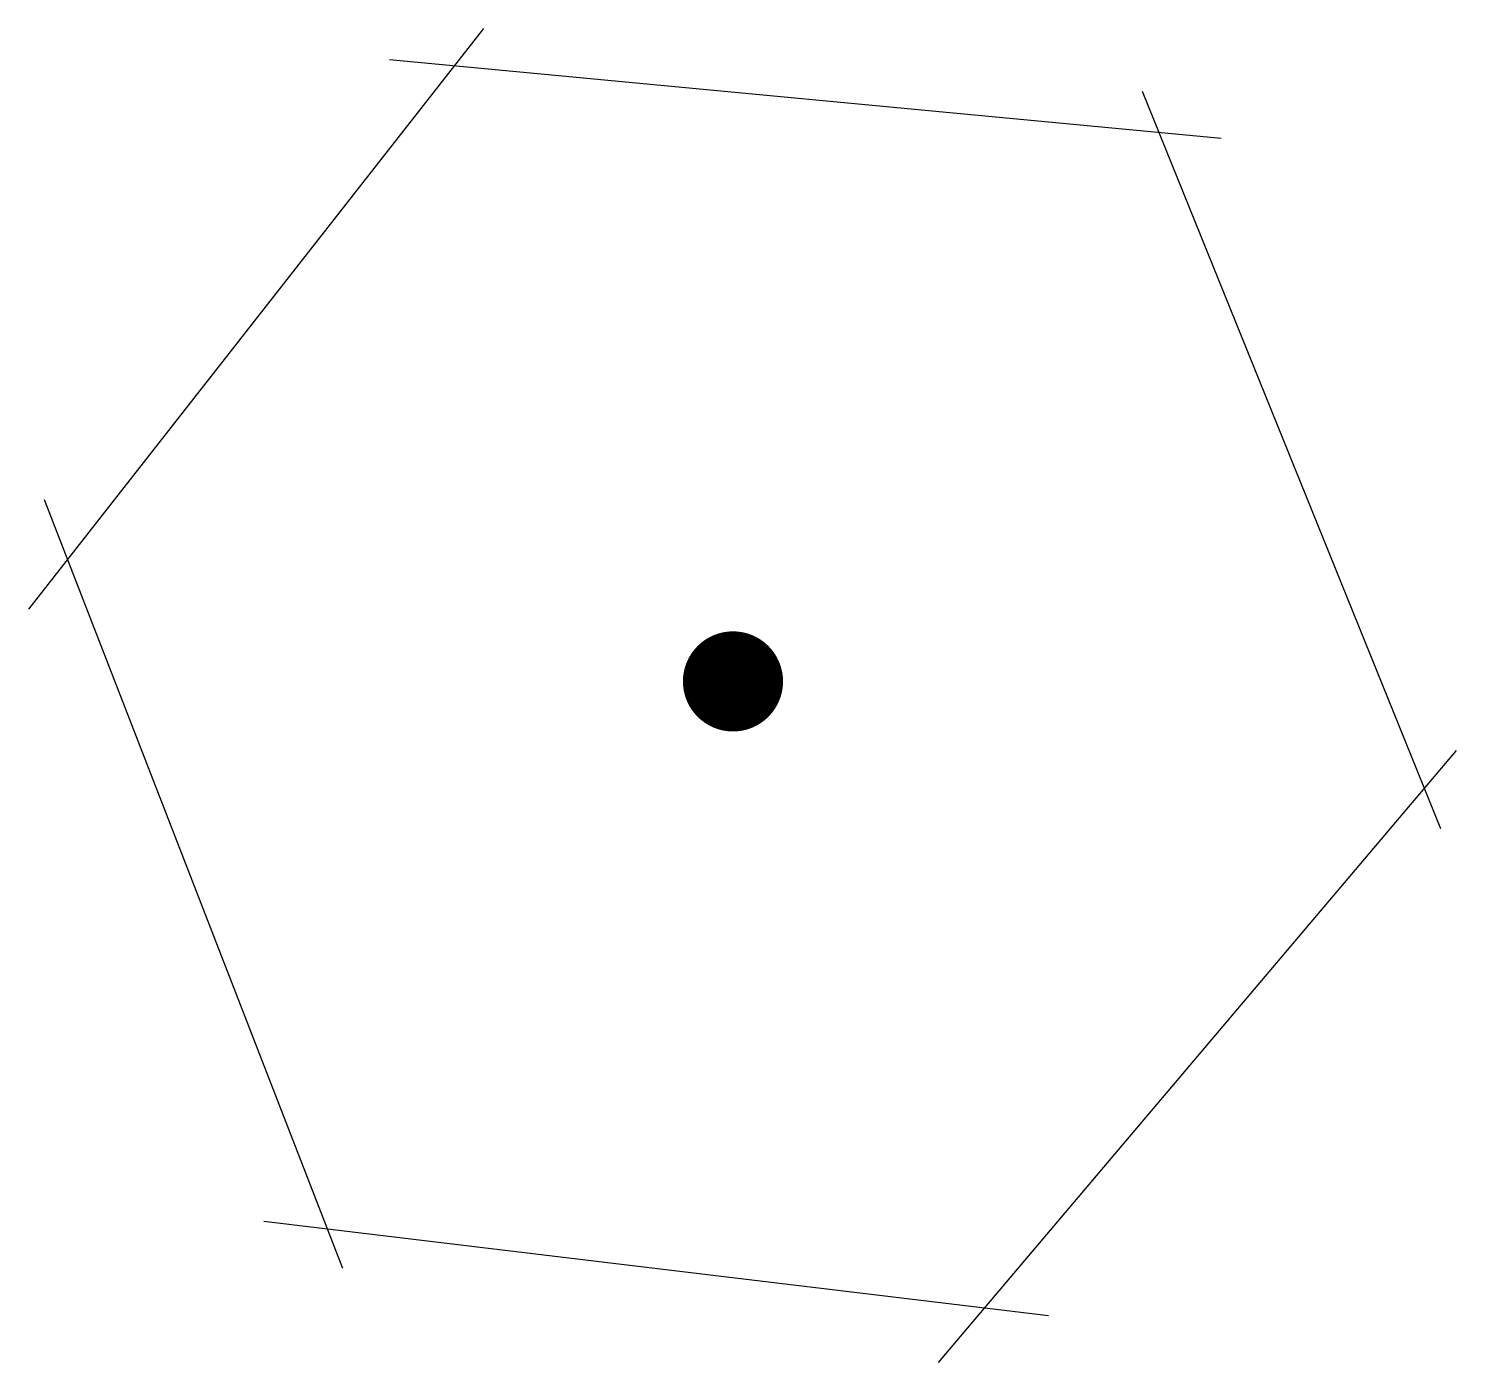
# Model space of a CAD drawing. Extents: x -0.98 to 1.01, y -0.95 to 0.91.
import ezdxf

# ---------------------------------------------------------------- set-up
doc = ezdxf.new("R2010")
doc.units = 0
doc.header["$LTSCALE"] = 0.01
doc.header["$MEASUREMENT"] = 0
doc.layers.get('0').update_dxf_attribs({"lineweight": 20})

msp = doc.modelspace()

# ---------------------------------------------------------------- linework, layer by layer
at = {"color": 0, "linetype": 'ByBlock', "lineweight": -2}
for points in [[(-0.348, 0.9108), (-0.9829, 0.1007)], [(0.681, 0.7575), (-0.4793, 0.867)], [(0.9875, -0.2058), (0.5715, 0.8232)], [(-0.961, 0.254), (-0.545, -0.8188)], [(0.2869, -0.9501), (1.0094, -0.0963)], [(-0.6545, -0.7531), (0.4402, -0.8844)]]:
    msp.add_lwpolyline(points, dxfattribs=at)
at = {"color": 0, "linetype": 'ByBlock', "lineweight": -2, "const_width": 0.0699}
msp.add_lwpolyline([(0.0247, 0.0247, 1), (-0.0247, -0.0247, 1)], format="xyb", close=True, dxfattribs=at)

doc.saveas('drawing.dxf')
